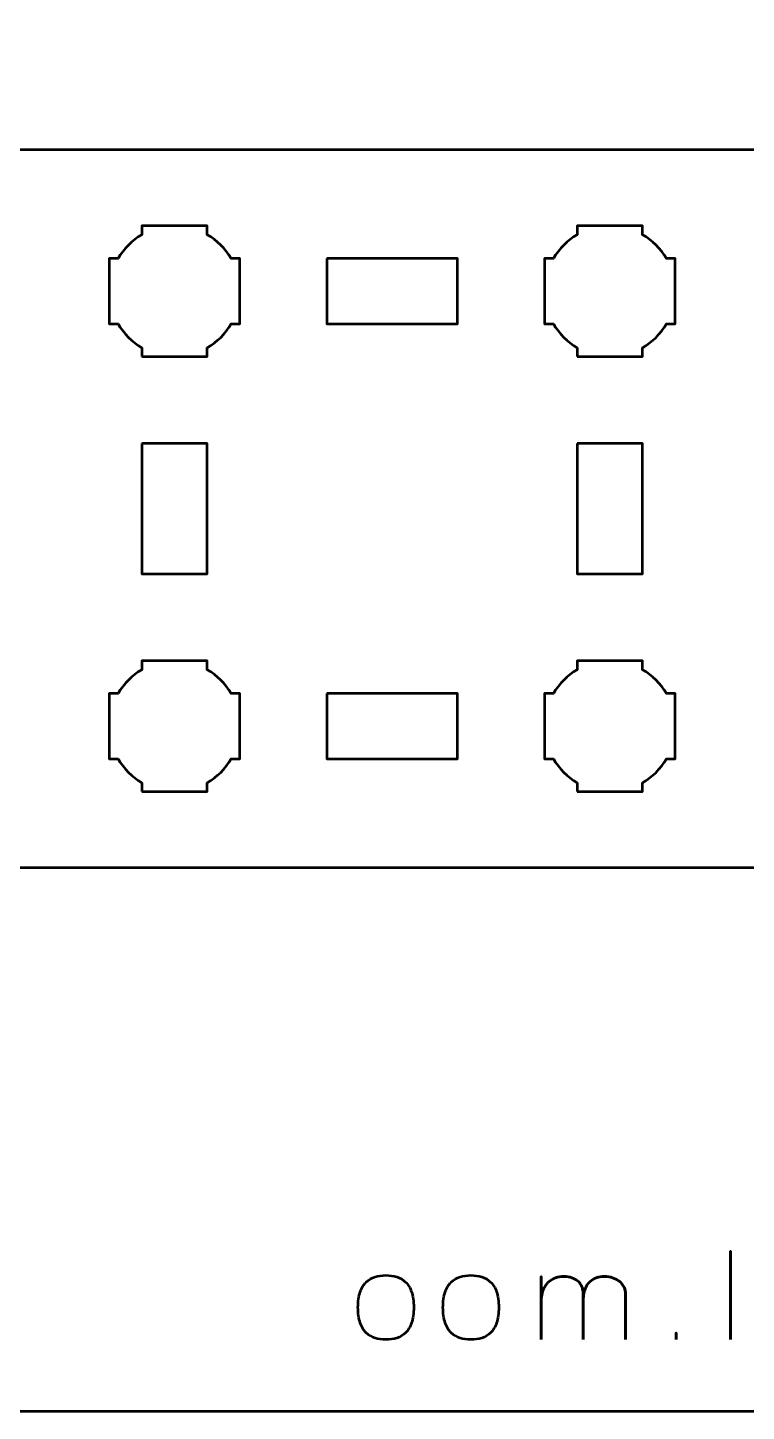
# Model space of a CAD drawing. Header units: centimetres. Extents: x -21 to 0, y -29.7 to 0.
# Drawn here: x -7.87 to -4.57, y -29.7 to -23.34 of the extents above; entities that cross this region are included whole.
import ezdxf

# ---------------------------------------------------------------- set-up
doc = ezdxf.new("R2010")
doc.units = ezdxf.units.CM
doc.header["$MEASUREMENT"] = 0
doc.layers.add('Layer 1', color=7, linetype='Continuous')

msp = doc.modelspace()

# ---------------------------------------------------------------- linework, layer by layer
at = {"layer": 'Layer 1', "color": 22, "lineweight": 53}
msp.add_open_spline([(-21.00003, -29.19995), (-21.00003, -29.19995), (-21.00003, -0.49992), (-21.00003, -0.49992), (-21.00003, -0.49992), (-21.00003, -0.22295), (-20.77694, 0.00004), (-20.49994, 0.00004), (-20.49994, 0.00004), (-20.49994, 0.00004), (-0.50008, 0.00004), (-0.50008, 0.00004), (-0.50008, 0.00004), (-0.22294, 0.00004), (0.00002, -0.22295), (0.00002, -0.49992), (0.00002, -0.49992), (0.00002, -0.49992), (0.00002, -29.19995), (0.00002, -29.19995), (0.00002, -29.19995), (0.00002, -29.47695), (-0.22294, -29.70004), (-0.50008, -29.70004), (-0.50008, -29.70004), (-0.50008, -29.70004), (-20.49994, -29.70004), (-20.49994, -29.70004), (-20.49994, -29.70004), (-20.77694, -29.70004), (-21.00003, -29.47695), (-21.00003, -29.19995)], degree=3, knots=[0, 0, 0, 0, 0.125, 0.125, 0.125, 0.125, 0.25, 0.25, 0.25, 0.25, 0.375, 0.375, 0.375, 0.375, 0.5, 0.5, 0.5, 0.5, 0.625, 0.625, 0.625, 0.625, 0.75, 0.75, 0.75, 0.75, 0.875, 0.875, 0.875, 0.875, 1, 1, 1, 1], dxfattribs=at)
at = {"layer": 'Layer 1', "color": 114, "lineweight": 53}
msp.add_open_spline([(-15.34991, -23.89995), (-15.34991, -23.89995), (-1.05007, -23.89995), (-1.05007, -23.89995), (-1.05007, -23.89995), (-0.77294, -23.89995), (-0.54998, -24.12305), (-0.54998, -24.40005), (-0.54998, -24.40005), (-0.54998, -24.40005), (-0.54998, -26.69997), (-0.54998, -26.69997), (-0.54998, -26.69997), (-0.54998, -26.97698), (-0.77294, -27.19993), (-1.05007, -27.19993), (-1.05007, -27.19993), (-1.05007, -27.19993), (-15.34991, -27.19993), (-15.34991, -27.19993), (-15.34991, -27.19993), (-15.62691, -27.19993), (-15.85001, -26.97698), (-15.85001, -26.69997), (-15.85001, -26.69997), (-15.85001, -26.69997), (-15.85001, -24.40005), (-15.85001, -24.40005), (-15.85001, -24.40005), (-15.85001, -24.12305), (-15.62691, -23.89995), (-15.34991, -23.89995)], degree=3, knots=[0, 0, 0, 0, 0.125, 0.125, 0.125, 0.125, 0.25, 0.25, 0.25, 0.25, 0.375, 0.375, 0.375, 0.375, 0.5, 0.5, 0.5, 0.5, 0.625, 0.625, 0.625, 0.625, 0.75, 0.75, 0.75, 0.75, 0.875, 0.875, 0.875, 0.875, 1, 1, 1, 1], dxfattribs=at)
at = {"layer": 'Layer 1', "lineweight": 53}
for points, knots in [([(-7.35003, -24.84998), (-7.35003, -24.84998), (-7.35003, -24.80987), (-7.35003, -24.80987), (-7.35003, -24.80987), (-7.39551, -24.78355), (-7.43354, -24.74553), (-7.45985, -24.70005), (-7.45985, -24.70005), (-7.45985, -24.70005), (-7.49996, -24.70005), (-7.49996, -24.70005), (-7.49996, -24.70005), (-7.49996, -24.70005), (-7.49996, -24.54998), (-7.49996, -24.54998), (-7.49996, -24.54998), (-7.49996, -24.54998), (-7.49996, -24.40005), (-7.49996, -24.40005), (-7.49996, -24.40005), (-7.49996, -24.40005), (-7.45985, -24.40005), (-7.45985, -24.40005), (-7.45985, -24.40005), (-7.43354, -24.35444), (-7.39551, -24.31651), (-7.35003, -24.29019), (-7.35003, -24.29019), (-7.35003, -24.29019), (-7.35003, -24.24998), (-7.35003, -24.24998), (-7.35003, -24.24998), (-7.35003, -24.24998), (-7.19996, -24.24998), (-7.19996, -24.24998), (-7.19996, -24.24998), (-7.19996, -24.24998), (-7.05003, -24.24998), (-7.05003, -24.24998), (-7.05003, -24.24998), (-7.05003, -24.24998), (-7.05003, -24.29019), (-7.05003, -24.29019), (-7.05003, -24.29019), (-7.00442, -24.31651), (-6.96653, -24.35444), (-6.94021, -24.40005), (-6.94021, -24.40005), (-6.94021, -24.40005), (-6.89996, -24.40005), (-6.89996, -24.40005), (-6.89996, -24.40005), (-6.89996, -24.40005), (-6.89996, -24.54998), (-6.89996, -24.54998), (-6.89996, -24.54998), (-6.89996, -24.54998), (-6.89996, -24.70005), (-6.89996, -24.70005), (-6.89996, -24.70005), (-6.89996, -24.70005), (-6.94021, -24.70005), (-6.94021, -24.70005), (-6.94021, -24.70005), (-6.96653, -24.74553), (-7.00442, -24.78355), (-7.05003, -24.80987), (-7.05003, -24.80987), (-7.05003, -24.80987), (-7.05003, -24.84998), (-7.05003, -24.84998), (-7.05003, -24.84998), (-7.05003, -24.84998), (-7.19996, -24.84998), (-7.19996, -24.84998), (-7.19996, -24.84998), (-7.19996, -24.84998), (-7.35003, -24.84998), (-7.35003, -24.84998)], [0, 0, 0, 0, 0.05, 0.05, 0.05, 0.05, 0.1, 0.1, 0.1, 0.1, 0.15, 0.15, 0.15, 0.15, 0.2, 0.2, 0.2, 0.2, 0.25, 0.25, 0.25, 0.25, 0.3, 0.3, 0.3, 0.3, 0.35, 0.35, 0.35, 0.35, 0.4, 0.4, 0.4, 0.4, 0.45, 0.45, 0.45, 0.45, 0.5, 0.5, 0.5, 0.5, 0.55, 0.55, 0.55, 0.55, 0.6, 0.6, 0.6, 0.6, 0.65, 0.65, 0.65, 0.65, 0.7, 0.7, 0.7, 0.7, 0.75, 0.75, 0.75, 0.75, 0.8, 0.8, 0.8, 0.8, 0.85, 0.85, 0.85, 0.85, 0.9, 0.9, 0.9, 0.9, 0.95, 0.95, 0.95, 0.95, 1, 1, 1, 1]), ([(-5.35007, -24.84998), (-5.35007, -24.84998), (-5.35007, -24.80987), (-5.35007, -24.80987), (-5.35007, -24.80987), (-5.39554, -24.78355), (-5.43346, -24.74553), (-5.45992, -24.70005), (-5.45992, -24.70005), (-5.45992, -24.70005), (-5.5, -24.70005), (-5.5, -24.70005), (-5.5, -24.70005), (-5.5, -24.70005), (-5.5, -24.54998), (-5.5, -24.54998), (-5.5, -24.54998), (-5.5, -24.54998), (-5.5, -24.40005), (-5.5, -24.40005), (-5.5, -24.40005), (-5.5, -24.40005), (-5.45992, -24.40005), (-5.45992, -24.40005), (-5.45992, -24.40005), (-5.43346, -24.35444), (-5.39554, -24.31651), (-5.35007, -24.29019), (-5.35007, -24.29019), (-5.35007, -24.29019), (-5.35007, -24.24998), (-5.35007, -24.24998), (-5.35007, -24.24998), (-5.35007, -24.24998), (-5.19999, -24.24998), (-5.19999, -24.24998), (-5.19999, -24.24998), (-5.19999, -24.24998), (-5.05006, -24.24998), (-5.05006, -24.24998), (-5.05006, -24.24998), (-5.05006, -24.24998), (-5.05006, -24.29019), (-5.05006, -24.29019), (-5.05006, -24.29019), (-5.00449, -24.31651), (-4.96656, -24.35444), (-4.9401, -24.40005), (-4.9401, -24.40005), (-4.9401, -24.40005), (-4.90003, -24.40005), (-4.90003, -24.40005), (-4.90003, -24.40005), (-4.90003, -24.40005), (-4.90003, -24.54998), (-4.90003, -24.54998), (-4.90003, -24.54998), (-4.90003, -24.54998), (-4.90003, -24.70005), (-4.90003, -24.70005), (-4.90003, -24.70005), (-4.90003, -24.70005), (-4.9401, -24.70005), (-4.9401, -24.70005), (-4.9401, -24.70005), (-4.96656, -24.74553), (-5.00449, -24.78355), (-5.05006, -24.80987), (-5.05006, -24.80987), (-5.05006, -24.80987), (-5.05006, -24.84998), (-5.05006, -24.84998), (-5.05006, -24.84998), (-5.05006, -24.84998), (-5.19999, -24.84998), (-5.19999, -24.84998), (-5.19999, -24.84998), (-5.19999, -24.84998), (-5.35007, -24.84998), (-5.35007, -24.84998)], [0, 0, 0, 0, 0.05, 0.05, 0.05, 0.05, 0.1, 0.1, 0.1, 0.1, 0.15, 0.15, 0.15, 0.15, 0.2, 0.2, 0.2, 0.2, 0.25, 0.25, 0.25, 0.25, 0.3, 0.3, 0.3, 0.3, 0.35, 0.35, 0.35, 0.35, 0.4, 0.4, 0.4, 0.4, 0.45, 0.45, 0.45, 0.45, 0.5, 0.5, 0.5, 0.5, 0.55, 0.55, 0.55, 0.55, 0.6, 0.6, 0.6, 0.6, 0.65, 0.65, 0.65, 0.65, 0.7, 0.7, 0.7, 0.7, 0.75, 0.75, 0.75, 0.75, 0.8, 0.8, 0.8, 0.8, 0.85, 0.85, 0.85, 0.85, 0.9, 0.9, 0.9, 0.9, 0.95, 0.95, 0.95, 0.95, 1, 1, 1, 1]), ([(-6.50005, -24.40005), (-6.50005, -24.40005), (-5.90005, -24.40005), (-5.90005, -24.40005), (-5.90005, -24.40005), (-5.90005, -24.40005), (-5.90005, -24.70005), (-5.90005, -24.70005), (-5.90005, -24.70005), (-5.90005, -24.70005), (-6.50005, -24.70005), (-6.50005, -24.70005), (-6.50005, -24.70005), (-6.50005, -24.70005), (-6.50005, -24.40005), (-6.50005, -24.40005)], [0, 0, 0, 0, 0.25, 0.25, 0.25, 0.25, 0.5, 0.5, 0.5, 0.5, 0.75, 0.75, 0.75, 0.75, 1, 1, 1, 1]), ([(-7.35003, -25.25), (-7.35003, -25.25), (-7.05003, -25.25), (-7.05003, -25.25), (-7.05003, -25.25), (-7.05003, -25.25), (-7.05003, -25.84999), (-7.05003, -25.84999), (-7.05003, -25.84999), (-7.05003, -25.84999), (-7.35003, -25.84999), (-7.35003, -25.84999), (-7.35003, -25.84999), (-7.35003, -25.84999), (-7.35003, -25.25), (-7.35003, -25.25)], [0, 0, 0, 0, 0.25, 0.25, 0.25, 0.25, 0.5, 0.5, 0.5, 0.5, 0.75, 0.75, 0.75, 0.75, 1, 1, 1, 1]), ([(-5.34993, -25.25), (-5.34993, -25.25), (-5.04992, -25.25), (-5.04992, -25.25), (-5.04992, -25.25), (-5.04992, -25.25), (-5.04992, -25.84999), (-5.04992, -25.84999), (-5.04992, -25.84999), (-5.04992, -25.84999), (-5.34993, -25.84999), (-5.34993, -25.84999), (-5.34993, -25.84999), (-5.34993, -25.84999), (-5.34993, -25.25), (-5.34993, -25.25)], [0, 0, 0, 0, 0.25, 0.25, 0.25, 0.25, 0.5, 0.5, 0.5, 0.5, 0.75, 0.75, 0.75, 0.75, 1, 1, 1, 1]), ([(-7.35003, -26.85005), (-7.35003, -26.85005), (-7.35003, -26.80979), (-7.35003, -26.80979), (-7.35003, -26.80979), (-7.39551, -26.78348), (-7.43354, -26.74545), (-7.45985, -26.69997), (-7.45985, -26.69997), (-7.45985, -26.69997), (-7.49996, -26.69997), (-7.49996, -26.69997), (-7.49996, -26.69997), (-7.49996, -26.69997), (-7.49996, -26.55004), (-7.49996, -26.55004), (-7.49996, -26.55004), (-7.49996, -26.55004), (-7.49996, -26.39997), (-7.49996, -26.39997), (-7.49996, -26.39997), (-7.49996, -26.39997), (-7.45985, -26.39997), (-7.45985, -26.39997), (-7.45985, -26.39997), (-7.43354, -26.3545), (-7.39551, -26.31647), (-7.35003, -26.29015), (-7.35003, -26.29015), (-7.35003, -26.29015), (-7.35003, -26.25004), (-7.35003, -26.25004), (-7.35003, -26.25004), (-7.35003, -26.25004), (-7.19996, -26.25004), (-7.19996, -26.25004), (-7.19996, -26.25004), (-7.19996, -26.25004), (-7.05003, -26.25004), (-7.05003, -26.25004), (-7.05003, -26.25004), (-7.05003, -26.25004), (-7.05003, -26.29015), (-7.05003, -26.29015), (-7.05003, -26.29015), (-7.00442, -26.31647), (-6.96653, -26.3545), (-6.94021, -26.39997), (-6.94021, -26.39997), (-6.94021, -26.39997), (-6.89996, -26.39997), (-6.89996, -26.39997), (-6.89996, -26.39997), (-6.89996, -26.39997), (-6.89996, -26.55004), (-6.89996, -26.55004), (-6.89996, -26.55004), (-6.89996, -26.55004), (-6.89996, -26.69997), (-6.89996, -26.69997), (-6.89996, -26.69997), (-6.89996, -26.69997), (-6.94021, -26.69997), (-6.94021, -26.69997), (-6.94021, -26.69997), (-6.96653, -26.74545), (-7.00442, -26.78348), (-7.05003, -26.80979), (-7.05003, -26.80979), (-7.05003, -26.80979), (-7.05003, -26.85005), (-7.05003, -26.85005), (-7.05003, -26.85005), (-7.05003, -26.85005), (-7.19996, -26.85005), (-7.19996, -26.85005), (-7.19996, -26.85005), (-7.19996, -26.85005), (-7.35003, -26.85005), (-7.35003, -26.85005)], [0, 0, 0, 0, 0.05, 0.05, 0.05, 0.05, 0.1, 0.1, 0.1, 0.1, 0.15, 0.15, 0.15, 0.15, 0.2, 0.2, 0.2, 0.2, 0.25, 0.25, 0.25, 0.25, 0.3, 0.3, 0.3, 0.3, 0.35, 0.35, 0.35, 0.35, 0.4, 0.4, 0.4, 0.4, 0.45, 0.45, 0.45, 0.45, 0.5, 0.5, 0.5, 0.5, 0.55, 0.55, 0.55, 0.55, 0.6, 0.6, 0.6, 0.6, 0.65, 0.65, 0.65, 0.65, 0.7, 0.7, 0.7, 0.7, 0.75, 0.75, 0.75, 0.75, 0.8, 0.8, 0.8, 0.8, 0.85, 0.85, 0.85, 0.85, 0.9, 0.9, 0.9, 0.9, 0.95, 0.95, 0.95, 0.95, 1, 1, 1, 1]), ([(-5.35007, -26.85005), (-5.35007, -26.85005), (-5.35007, -26.80979), (-5.35007, -26.80979), (-5.35007, -26.80979), (-5.39554, -26.78348), (-5.43346, -26.74545), (-5.45992, -26.69997), (-5.45992, -26.69997), (-5.45992, -26.69997), (-5.5, -26.69997), (-5.5, -26.69997), (-5.5, -26.69997), (-5.5, -26.69997), (-5.5, -26.55004), (-5.5, -26.55004), (-5.5, -26.55004), (-5.5, -26.55004), (-5.5, -26.39997), (-5.5, -26.39997), (-5.5, -26.39997), (-5.5, -26.39997), (-5.45992, -26.39997), (-5.45992, -26.39997), (-5.45992, -26.39997), (-5.43346, -26.3545), (-5.39554, -26.31647), (-5.35007, -26.29015), (-5.35007, -26.29015), (-5.35007, -26.29015), (-5.35007, -26.25004), (-5.35007, -26.25004), (-5.35007, -26.25004), (-5.35007, -26.25004), (-5.19999, -26.25004), (-5.19999, -26.25004), (-5.19999, -26.25004), (-5.19999, -26.25004), (-5.05006, -26.25004), (-5.05006, -26.25004), (-5.05006, -26.25004), (-5.05006, -26.25004), (-5.05006, -26.29015), (-5.05006, -26.29015), (-5.05006, -26.29015), (-5.00449, -26.31647), (-4.96656, -26.3545), (-4.9401, -26.39997), (-4.9401, -26.39997), (-4.9401, -26.39997), (-4.90003, -26.39997), (-4.90003, -26.39997), (-4.90003, -26.39997), (-4.90003, -26.39997), (-4.90003, -26.55004), (-4.90003, -26.55004), (-4.90003, -26.55004), (-4.90003, -26.55004), (-4.90003, -26.69997), (-4.90003, -26.69997), (-4.90003, -26.69997), (-4.90003, -26.69997), (-4.9401, -26.69997), (-4.9401, -26.69997), (-4.9401, -26.69997), (-4.96656, -26.74545), (-5.00449, -26.78348), (-5.05006, -26.80979), (-5.05006, -26.80979), (-5.05006, -26.80979), (-5.05006, -26.85005), (-5.05006, -26.85005), (-5.05006, -26.85005), (-5.05006, -26.85005), (-5.19999, -26.85005), (-5.19999, -26.85005), (-5.19999, -26.85005), (-5.19999, -26.85005), (-5.35007, -26.85005), (-5.35007, -26.85005)], [0, 0, 0, 0, 0.05, 0.05, 0.05, 0.05, 0.1, 0.1, 0.1, 0.1, 0.15, 0.15, 0.15, 0.15, 0.2, 0.2, 0.2, 0.2, 0.25, 0.25, 0.25, 0.25, 0.3, 0.3, 0.3, 0.3, 0.35, 0.35, 0.35, 0.35, 0.4, 0.4, 0.4, 0.4, 0.45, 0.45, 0.45, 0.45, 0.5, 0.5, 0.5, 0.5, 0.55, 0.55, 0.55, 0.55, 0.6, 0.6, 0.6, 0.6, 0.65, 0.65, 0.65, 0.65, 0.7, 0.7, 0.7, 0.7, 0.75, 0.75, 0.75, 0.75, 0.8, 0.8, 0.8, 0.8, 0.85, 0.85, 0.85, 0.85, 0.9, 0.9, 0.9, 0.9, 0.95, 0.95, 0.95, 0.95, 1, 1, 1, 1]), ([(-6.50005, -26.39997), (-6.50005, -26.39997), (-5.90005, -26.39997), (-5.90005, -26.39997), (-5.90005, -26.39997), (-5.90005, -26.39997), (-5.90005, -26.69997), (-5.90005, -26.69997), (-5.90005, -26.69997), (-5.90005, -26.69997), (-6.50005, -26.69997), (-6.50005, -26.69997), (-6.50005, -26.69997), (-6.50005, -26.69997), (-6.50005, -26.39997), (-6.50005, -26.39997)], [0, 0, 0, 0, 0.25, 0.25, 0.25, 0.25, 0.5, 0.5, 0.5, 0.5, 0.75, 0.75, 0.75, 0.75, 1, 1, 1, 1])]:
    msp.add_open_spline(points, degree=3, knots=knots, dxfattribs=at)
at = {"layer": 'Layer 1', "color": 30, "lineweight": 53}
for points, knots in [([(-4.64664, -29.36992), (-4.64664, -29.36992), (-4.64664, -28.96296), (-4.64664, -28.96296), (-4.64664, -28.96296), (-4.64664, -28.96296), (-4.64664, -29.36992), (-4.64664, -29.36992)], [0, 0, 0, 0, 0.5, 0.5, 0.5, 0.5, 1, 1, 1, 1]), ([(-6.22933, -29.36992), (-6.21155, -29.37001), (-6.195, -29.36776), (-6.17957, -29.36296), (-6.17957, -29.36296), (-6.16414, -29.35816), (-6.1505, -29.35016), (-6.13883, -29.33897), (-6.13883, -29.33897), (-6.12707, -29.32778), (-6.11795, -29.31263), (-6.11127, -29.29344), (-6.11127, -29.29344), (-6.10469, -29.27434), (-6.1013, -29.25054), (-6.1012, -29.22204), (-6.1012, -29.22204), (-6.1013, -29.19363), (-6.10469, -29.16992), (-6.11127, -29.15092), (-6.11127, -29.15092), (-6.11795, -29.13191), (-6.12707, -29.11677), (-6.13883, -29.10557), (-6.13883, -29.10557), (-6.1505, -29.09447), (-6.16414, -29.08648), (-6.17957, -29.08168), (-6.17957, -29.08168), (-6.195, -29.07688), (-6.21155, -29.07462), (-6.22933, -29.07472), (-6.22933, -29.07472), (-6.24692, -29.07462), (-6.26348, -29.07688), (-6.27891, -29.08168), (-6.27891, -29.08168), (-6.29434, -29.08648), (-6.30788, -29.09447), (-6.31964, -29.10557), (-6.31964, -29.10557), (-6.3314, -29.11677), (-6.34062, -29.13191), (-6.3473, -29.15092), (-6.3473, -29.15092), (-6.35398, -29.16992), (-6.35737, -29.19363), (-6.35746, -29.22204), (-6.35746, -29.22204), (-6.35737, -29.25054), (-6.35398, -29.27434), (-6.3473, -29.29344), (-6.3473, -29.29344), (-6.34062, -29.31263), (-6.3314, -29.32778), (-6.31964, -29.33897), (-6.31964, -29.33897), (-6.30788, -29.35016), (-6.29434, -29.35816), (-6.27891, -29.36296), (-6.27891, -29.36296), (-6.26348, -29.36776), (-6.24692, -29.37001), (-6.22933, -29.36992)], [0, 0, 0, 0, 0.0625, 0.0625, 0.0625, 0.0625, 0.125, 0.125, 0.125, 0.125, 0.1875, 0.1875, 0.1875, 0.1875, 0.25, 0.25, 0.25, 0.25, 0.3125, 0.3125, 0.3125, 0.3125, 0.375, 0.375, 0.375, 0.375, 0.4375, 0.4375, 0.4375, 0.4375, 0.5, 0.5, 0.5, 0.5, 0.5625, 0.5625, 0.5625, 0.5625, 0.625, 0.625, 0.625, 0.625, 0.6875, 0.6875, 0.6875, 0.6875, 0.75, 0.75, 0.75, 0.75, 0.8125, 0.8125, 0.8125, 0.8125, 0.875, 0.875, 0.875, 0.875, 0.9375, 0.9375, 0.9375, 0.9375, 1, 1, 1, 1]), ([(-6.22933, -29.36992), (-6.21155, -29.37001), (-6.195, -29.36776), (-6.17957, -29.36296), (-6.17957, -29.36296), (-6.16414, -29.35816), (-6.1505, -29.35016), (-6.13883, -29.33897), (-6.13883, -29.33897), (-6.12707, -29.32778), (-6.11795, -29.31263), (-6.11127, -29.29344), (-6.11127, -29.29344), (-6.10469, -29.27434), (-6.1013, -29.25054), (-6.1012, -29.22204), (-6.1012, -29.22204), (-6.1013, -29.19363), (-6.10469, -29.16992), (-6.11127, -29.15092), (-6.11127, -29.15092), (-6.11795, -29.13191), (-6.12707, -29.11677), (-6.13883, -29.10557), (-6.13883, -29.10557), (-6.1505, -29.09447), (-6.16414, -29.08648), (-6.17957, -29.08168), (-6.17957, -29.08168), (-6.195, -29.07688), (-6.21155, -29.07462), (-6.22933, -29.07472), (-6.22933, -29.07472), (-6.24692, -29.07462), (-6.26348, -29.07688), (-6.27891, -29.08168), (-6.27891, -29.08168), (-6.29434, -29.08648), (-6.30788, -29.09447), (-6.31964, -29.10557), (-6.31964, -29.10557), (-6.3314, -29.11677), (-6.34062, -29.13191), (-6.3473, -29.15092), (-6.3473, -29.15092), (-6.35398, -29.16992), (-6.35737, -29.19363), (-6.35746, -29.22204), (-6.35746, -29.22204), (-6.35737, -29.25054), (-6.35398, -29.27434), (-6.3473, -29.29344), (-6.3473, -29.29344), (-6.34062, -29.31263), (-6.3314, -29.32778), (-6.31964, -29.33897), (-6.31964, -29.33897), (-6.30788, -29.35016), (-6.29434, -29.35816), (-6.27891, -29.36296), (-6.27891, -29.36296), (-6.26348, -29.36776), (-6.24692, -29.37001), (-6.22933, -29.36992)], [0, 0, 0, 0, 0.0625, 0.0625, 0.0625, 0.0625, 0.125, 0.125, 0.125, 0.125, 0.1875, 0.1875, 0.1875, 0.1875, 0.25, 0.25, 0.25, 0.25, 0.3125, 0.3125, 0.3125, 0.3125, 0.375, 0.375, 0.375, 0.375, 0.4375, 0.4375, 0.4375, 0.4375, 0.5, 0.5, 0.5, 0.5, 0.5625, 0.5625, 0.5625, 0.5625, 0.625, 0.625, 0.625, 0.625, 0.6875, 0.6875, 0.6875, 0.6875, 0.75, 0.75, 0.75, 0.75, 0.8125, 0.8125, 0.8125, 0.8125, 0.875, 0.875, 0.875, 0.875, 0.9375, 0.9375, 0.9375, 0.9375, 1, 1, 1, 1]), ([(-5.83874, -29.36992), (-5.82096, -29.37001), (-5.80441, -29.36776), (-5.78898, -29.36296), (-5.78898, -29.36296), (-5.77355, -29.35816), (-5.75991, -29.35016), (-5.74824, -29.33897), (-5.74824, -29.33897), (-5.73648, -29.32778), (-5.72736, -29.31263), (-5.72068, -29.29344), (-5.72068, -29.29344), (-5.7141, -29.27434), (-5.71071, -29.25054), (-5.71061, -29.22204), (-5.71061, -29.22204), (-5.71071, -29.19363), (-5.7141, -29.16992), (-5.72068, -29.15092), (-5.72068, -29.15092), (-5.72736, -29.13191), (-5.73648, -29.11677), (-5.74824, -29.10557), (-5.74824, -29.10557), (-5.75991, -29.09447), (-5.77355, -29.08648), (-5.78898, -29.08168), (-5.78898, -29.08168), (-5.80441, -29.07688), (-5.82096, -29.07462), (-5.83874, -29.07472), (-5.83874, -29.07472), (-5.85633, -29.07462), (-5.87289, -29.07688), (-5.88832, -29.08168), (-5.88832, -29.08168), (-5.90375, -29.08648), (-5.91729, -29.09447), (-5.92905, -29.10557), (-5.92905, -29.10557), (-5.94081, -29.11677), (-5.95003, -29.13191), (-5.95671, -29.15092), (-5.95671, -29.15092), (-5.96339, -29.16992), (-5.96678, -29.19363), (-5.96687, -29.22204), (-5.96687, -29.22204), (-5.96678, -29.25054), (-5.96339, -29.27434), (-5.95671, -29.29344), (-5.95671, -29.29344), (-5.95003, -29.31263), (-5.94081, -29.32778), (-5.92905, -29.33897), (-5.92905, -29.33897), (-5.91729, -29.35016), (-5.90375, -29.35816), (-5.88832, -29.36296), (-5.88832, -29.36296), (-5.87289, -29.36776), (-5.85633, -29.37001), (-5.83874, -29.36992)], [0, 0, 0, 0, 0.0625, 0.0625, 0.0625, 0.0625, 0.125, 0.125, 0.125, 0.125, 0.1875, 0.1875, 0.1875, 0.1875, 0.25, 0.25, 0.25, 0.25, 0.3125, 0.3125, 0.3125, 0.3125, 0.375, 0.375, 0.375, 0.375, 0.4375, 0.4375, 0.4375, 0.4375, 0.5, 0.5, 0.5, 0.5, 0.5625, 0.5625, 0.5625, 0.5625, 0.625, 0.625, 0.625, 0.625, 0.6875, 0.6875, 0.6875, 0.6875, 0.75, 0.75, 0.75, 0.75, 0.8125, 0.8125, 0.8125, 0.8125, 0.875, 0.875, 0.875, 0.875, 0.9375, 0.9375, 0.9375, 0.9375, 1, 1, 1, 1]), ([(-5.83874, -29.36992), (-5.82096, -29.37001), (-5.80441, -29.36776), (-5.78898, -29.36296), (-5.78898, -29.36296), (-5.77355, -29.35816), (-5.75991, -29.35016), (-5.74824, -29.33897), (-5.74824, -29.33897), (-5.73648, -29.32778), (-5.72736, -29.31263), (-5.72068, -29.29344), (-5.72068, -29.29344), (-5.7141, -29.27434), (-5.71071, -29.25054), (-5.71061, -29.22204), (-5.71061, -29.22204), (-5.71071, -29.19363), (-5.7141, -29.16992), (-5.72068, -29.15092), (-5.72068, -29.15092), (-5.72736, -29.13191), (-5.73648, -29.11677), (-5.74824, -29.10557), (-5.74824, -29.10557), (-5.75991, -29.09447), (-5.77355, -29.08648), (-5.78898, -29.08168), (-5.78898, -29.08168), (-5.80441, -29.07688), (-5.82096, -29.07462), (-5.83874, -29.07472), (-5.83874, -29.07472), (-5.85633, -29.07462), (-5.87289, -29.07688), (-5.88832, -29.08168), (-5.88832, -29.08168), (-5.90375, -29.08648), (-5.91729, -29.09447), (-5.92905, -29.10557), (-5.92905, -29.10557), (-5.94081, -29.11677), (-5.95003, -29.13191), (-5.95671, -29.15092), (-5.95671, -29.15092), (-5.96339, -29.16992), (-5.96678, -29.19363), (-5.96687, -29.22204), (-5.96687, -29.22204), (-5.96678, -29.25054), (-5.96339, -29.27434), (-5.95671, -29.29344), (-5.95671, -29.29344), (-5.95003, -29.31263), (-5.94081, -29.32778), (-5.92905, -29.33897), (-5.92905, -29.33897), (-5.91729, -29.35016), (-5.90375, -29.35816), (-5.88832, -29.36296), (-5.88832, -29.36296), (-5.87289, -29.36776), (-5.85633, -29.37001), (-5.83874, -29.36992)], [0, 0, 0, 0, 0.0625, 0.0625, 0.0625, 0.0625, 0.125, 0.125, 0.125, 0.125, 0.1875, 0.1875, 0.1875, 0.1875, 0.25, 0.25, 0.25, 0.25, 0.3125, 0.3125, 0.3125, 0.3125, 0.375, 0.375, 0.375, 0.375, 0.4375, 0.4375, 0.4375, 0.4375, 0.5, 0.5, 0.5, 0.5, 0.5625, 0.5625, 0.5625, 0.5625, 0.625, 0.625, 0.625, 0.625, 0.6875, 0.6875, 0.6875, 0.6875, 0.75, 0.75, 0.75, 0.75, 0.8125, 0.8125, 0.8125, 0.8125, 0.875, 0.875, 0.875, 0.875, 0.9375, 0.9375, 0.9375, 0.9375, 1, 1, 1, 1]), ([(-5.32285, -29.36992), (-5.32285, -29.36983), (-5.32285, -29.3671), (-5.32285, -29.36174), (-5.32285, -29.36174), (-5.32285, -29.35647), (-5.32285, -29.34922), (-5.32285, -29.3401), (-5.32285, -29.3401), (-5.32285, -29.33088), (-5.32285, -29.32053), (-5.32285, -29.30887), (-5.32285, -29.30887), (-5.32285, -29.2973), (-5.32285, -29.28516), (-5.32285, -29.27237), (-5.32285, -29.27237), (-5.32285, -29.25967), (-5.32285, -29.24715), (-5.32285, -29.23474), (-5.32285, -29.23474), (-5.32285, -29.22232), (-5.32285, -29.21065), (-5.32285, -29.19993), (-5.32285, -29.19993), (-5.32285, -29.18911), (-5.32285, -29.17989), (-5.32285, -29.17208), (-5.32285, -29.17208), (-5.32285, -29.16437), (-5.32285, -29.15882), (-5.32285, -29.15543), (-5.32285, -29.15543), (-5.32275, -29.15016), (-5.3236, -29.14424), (-5.3252, -29.13775), (-5.3252, -29.13775), (-5.3268, -29.13116), (-5.32953, -29.12458), (-5.33338, -29.11799), (-5.33338, -29.11799), (-5.33724, -29.11131), (-5.3426, -29.1052), (-5.34928, -29.09955), (-5.34928, -29.09955), (-5.35605, -29.09391), (-5.36452, -29.08939), (-5.37468, -29.08591), (-5.37468, -29.08591), (-5.38494, -29.08243), (-5.39716, -29.08055), (-5.41146, -29.08036), (-5.41146, -29.08036), (-5.42576, -29.08036), (-5.43856, -29.08234), (-5.44975, -29.08629), (-5.44975, -29.08629), (-5.46104, -29.09033), (-5.47073, -29.09588), (-5.47901, -29.10294), (-5.47901, -29.10294), (-5.48719, -29.11), (-5.49406, -29.11809), (-5.49942, -29.1273), (-5.49942, -29.1273), (-5.50478, -29.13643), (-5.50874, -29.14612), (-5.51137, -29.15647), (-5.51137, -29.15647), (-5.514, -29.16672), (-5.51532, -29.17716), (-5.51532, -29.18761), (-5.51532, -29.18761), (-5.51532, -29.17716), (-5.514, -29.16672), (-5.51137, -29.15647), (-5.51137, -29.15647), (-5.50874, -29.14612), (-5.50478, -29.13643), (-5.49942, -29.1273), (-5.49942, -29.1273), (-5.49406, -29.11809), (-5.48719, -29.11), (-5.47901, -29.10294), (-5.47901, -29.10294), (-5.47073, -29.09588), (-5.46104, -29.09033), (-5.44975, -29.08629), (-5.44975, -29.08629), (-5.43856, -29.08234), (-5.42576, -29.08036), (-5.41146, -29.08036), (-5.41146, -29.08036), (-5.39716, -29.08055), (-5.38494, -29.08243), (-5.37468, -29.08591), (-5.37468, -29.08591), (-5.36452, -29.08939), (-5.35605, -29.09391), (-5.34928, -29.09955), (-5.34928, -29.09955), (-5.3426, -29.1052), (-5.33724, -29.11131), (-5.33338, -29.11799), (-5.33338, -29.11799), (-5.32953, -29.12458), (-5.3268, -29.13116), (-5.3252, -29.13775), (-5.3252, -29.13775), (-5.3236, -29.14424), (-5.32275, -29.15016), (-5.32285, -29.15543), (-5.32285, -29.15543), (-5.32285, -29.15882), (-5.32285, -29.16437), (-5.32285, -29.17208), (-5.32285, -29.17208), (-5.32285, -29.17989), (-5.32285, -29.18911), (-5.32285, -29.19993), (-5.32285, -29.19993), (-5.32285, -29.21065), (-5.32285, -29.22232), (-5.32285, -29.23474), (-5.32285, -29.23474), (-5.32285, -29.24715), (-5.32285, -29.25967), (-5.32285, -29.27237), (-5.32285, -29.27237), (-5.32285, -29.28516), (-5.32285, -29.2973), (-5.32285, -29.30887), (-5.32285, -29.30887), (-5.32285, -29.32053), (-5.32285, -29.33088), (-5.32285, -29.3401), (-5.32285, -29.3401), (-5.32285, -29.34922), (-5.32285, -29.35647), (-5.32285, -29.36174), (-5.32285, -29.36174), (-5.32285, -29.3671), (-5.32285, -29.36983), (-5.32285, -29.36992)], [0, 0, 0, 0, 0.0277778, 0.0277778, 0.0277778, 0.0277778, 0.0555556, 0.0555556, 0.0555556, 0.0555556, 0.0833333, 0.0833333, 0.0833333, 0.0833333, 0.1111111, 0.1111111, 0.1111111, 0.1111111, 0.1388889, 0.1388889, 0.1388889, 0.1388889, 0.1666667, 0.1666667, 0.1666667, 0.1666667, 0.1944444, 0.1944444, 0.1944444, 0.1944444, 0.2222222, 0.2222222, 0.2222222, 0.2222222, 0.25, 0.25, 0.25, 0.25, 0.2777778, 0.2777778, 0.2777778, 0.2777778, 0.3055556, 0.3055556, 0.3055556, 0.3055556, 0.3333333, 0.3333333, 0.3333333, 0.3333333, 0.3611111, 0.3611111, 0.3611111, 0.3611111, 0.3888889, 0.3888889, 0.3888889, 0.3888889, 0.4166667, 0.4166667, 0.4166667, 0.4166667, 0.4444444, 0.4444444, 0.4444444, 0.4444444, 0.4722222, 0.4722222, 0.4722222, 0.4722222, 0.5, 0.5, 0.5, 0.5, 0.5277778, 0.5277778, 0.5277778, 0.5277778, 0.5555556, 0.5555556, 0.5555556, 0.5555556, 0.5833333, 0.5833333, 0.5833333, 0.5833333, 0.6111111, 0.6111111, 0.6111111, 0.6111111, 0.6388889, 0.6388889, 0.6388889, 0.6388889, 0.6666667, 0.6666667, 0.6666667, 0.6666667, 0.6944444, 0.6944444, 0.6944444, 0.6944444, 0.7222222, 0.7222222, 0.7222222, 0.7222222, 0.75, 0.75, 0.75, 0.75, 0.7777778, 0.7777778, 0.7777778, 0.7777778, 0.8055556, 0.8055556, 0.8055556, 0.8055556, 0.8333333, 0.8333333, 0.8333333, 0.8333333, 0.8611111, 0.8611111, 0.8611111, 0.8611111, 0.8888889, 0.8888889, 0.8888889, 0.8888889, 0.9166667, 0.9166667, 0.9166667, 0.9166667, 0.9444444, 0.9444444, 0.9444444, 0.9444444, 0.9722222, 0.9722222, 0.9722222, 0.9722222, 1, 1, 1, 1]), ([(-5.51532, -29.36992), (-5.51532, -29.36992), (-5.51532, -29.08036), (-5.51532, -29.08036), (-5.51532, -29.08036), (-5.51532, -29.08036), (-5.51532, -29.36992), (-5.51532, -29.36992)], [0, 0, 0, 0, 0.5, 0.5, 0.5, 0.5, 1, 1, 1, 1]), ([(-5.12868, -29.36992), (-5.12868, -29.36983), (-5.12868, -29.3671), (-5.12868, -29.36174), (-5.12868, -29.36174), (-5.12868, -29.35647), (-5.12868, -29.34922), (-5.12868, -29.3401), (-5.12868, -29.3401), (-5.12868, -29.33088), (-5.12868, -29.32053), (-5.12868, -29.30887), (-5.12868, -29.30887), (-5.12868, -29.2973), (-5.12868, -29.28516), (-5.12868, -29.27237), (-5.12868, -29.27237), (-5.12868, -29.25967), (-5.12868, -29.24715), (-5.12868, -29.23474), (-5.12868, -29.23474), (-5.12868, -29.22232), (-5.12868, -29.21065), (-5.12868, -29.19993), (-5.12868, -29.19993), (-5.12868, -29.18911), (-5.12868, -29.17989), (-5.12868, -29.17208), (-5.12868, -29.17208), (-5.12868, -29.16437), (-5.12868, -29.15882), (-5.12868, -29.15543), (-5.12868, -29.15543), (-5.12868, -29.15016), (-5.12971, -29.14424), (-5.13188, -29.13775), (-5.13188, -29.13775), (-5.13395, -29.13116), (-5.13733, -29.12458), (-5.14204, -29.11799), (-5.14204, -29.11799), (-5.14665, -29.11131), (-5.15276, -29.1052), (-5.16029, -29.09955), (-5.16029, -29.09955), (-5.16781, -29.09391), (-5.17694, -29.08939), (-5.18766, -29.08591), (-5.18766, -29.08591), (-5.19839, -29.08243), (-5.2109, -29.08055), (-5.2252, -29.08036), (-5.2252, -29.08036), (-5.2395, -29.08036), (-5.2521, -29.08234), (-5.26292, -29.08629), (-5.26292, -29.08629), (-5.27365, -29.09033), (-5.28287, -29.09588), (-5.29058, -29.10294), (-5.29058, -29.10294), (-5.2982, -29.11), (-5.30431, -29.11809), (-5.30911, -29.1273), (-5.30911, -29.1273), (-5.31391, -29.13643), (-5.31739, -29.14612), (-5.31955, -29.15647), (-5.31955, -29.15647), (-5.32181, -29.16672), (-5.32285, -29.17716), (-5.32285, -29.18761), (-5.32285, -29.18761), (-5.32285, -29.17716), (-5.32181, -29.16672), (-5.31955, -29.15647), (-5.31955, -29.15647), (-5.31739, -29.14612), (-5.31391, -29.13643), (-5.30911, -29.1273), (-5.30911, -29.1273), (-5.30431, -29.11809), (-5.2982, -29.11), (-5.29058, -29.10294), (-5.29058, -29.10294), (-5.28287, -29.09588), (-5.27365, -29.09033), (-5.26292, -29.08629), (-5.26292, -29.08629), (-5.2521, -29.08234), (-5.2395, -29.08036), (-5.2252, -29.08036), (-5.2252, -29.08036), (-5.2109, -29.08055), (-5.19839, -29.08243), (-5.18766, -29.08591), (-5.18766, -29.08591), (-5.17694, -29.08939), (-5.16781, -29.09391), (-5.16029, -29.09955), (-5.16029, -29.09955), (-5.15276, -29.1052), (-5.14665, -29.11131), (-5.14204, -29.11799), (-5.14204, -29.11799), (-5.13733, -29.12458), (-5.13395, -29.13116), (-5.13188, -29.13775), (-5.13188, -29.13775), (-5.12971, -29.14424), (-5.12868, -29.15016), (-5.12868, -29.15543), (-5.12868, -29.15543), (-5.12868, -29.15882), (-5.12868, -29.16437), (-5.12868, -29.17208), (-5.12868, -29.17208), (-5.12868, -29.17989), (-5.12868, -29.18911), (-5.12868, -29.19993), (-5.12868, -29.19993), (-5.12868, -29.21065), (-5.12868, -29.22232), (-5.12868, -29.23474), (-5.12868, -29.23474), (-5.12868, -29.24715), (-5.12868, -29.25967), (-5.12868, -29.27237), (-5.12868, -29.27237), (-5.12868, -29.28516), (-5.12868, -29.2973), (-5.12868, -29.30887), (-5.12868, -29.30887), (-5.12868, -29.32053), (-5.12868, -29.33088), (-5.12868, -29.3401), (-5.12868, -29.3401), (-5.12868, -29.34922), (-5.12868, -29.35647), (-5.12868, -29.36174), (-5.12868, -29.36174), (-5.12868, -29.3671), (-5.12868, -29.36983), (-5.12868, -29.36992)], [0, 0, 0, 0, 0.0277778, 0.0277778, 0.0277778, 0.0277778, 0.0555556, 0.0555556, 0.0555556, 0.0555556, 0.0833333, 0.0833333, 0.0833333, 0.0833333, 0.1111111, 0.1111111, 0.1111111, 0.1111111, 0.1388889, 0.1388889, 0.1388889, 0.1388889, 0.1666667, 0.1666667, 0.1666667, 0.1666667, 0.1944444, 0.1944444, 0.1944444, 0.1944444, 0.2222222, 0.2222222, 0.2222222, 0.2222222, 0.25, 0.25, 0.25, 0.25, 0.2777778, 0.2777778, 0.2777778, 0.2777778, 0.3055556, 0.3055556, 0.3055556, 0.3055556, 0.3333333, 0.3333333, 0.3333333, 0.3333333, 0.3611111, 0.3611111, 0.3611111, 0.3611111, 0.3888889, 0.3888889, 0.3888889, 0.3888889, 0.4166667, 0.4166667, 0.4166667, 0.4166667, 0.4444444, 0.4444444, 0.4444444, 0.4444444, 0.4722222, 0.4722222, 0.4722222, 0.4722222, 0.5, 0.5, 0.5, 0.5, 0.5277778, 0.5277778, 0.5277778, 0.5277778, 0.5555556, 0.5555556, 0.5555556, 0.5555556, 0.5833333, 0.5833333, 0.5833333, 0.5833333, 0.6111111, 0.6111111, 0.6111111, 0.6111111, 0.6388889, 0.6388889, 0.6388889, 0.6388889, 0.6666667, 0.6666667, 0.6666667, 0.6666667, 0.6944444, 0.6944444, 0.6944444, 0.6944444, 0.7222222, 0.7222222, 0.7222222, 0.7222222, 0.75, 0.75, 0.75, 0.75, 0.7777778, 0.7777778, 0.7777778, 0.7777778, 0.8055556, 0.8055556, 0.8055556, 0.8055556, 0.8333333, 0.8333333, 0.8333333, 0.8333333, 0.8611111, 0.8611111, 0.8611111, 0.8611111, 0.8888889, 0.8888889, 0.8888889, 0.8888889, 0.9166667, 0.9166667, 0.9166667, 0.9166667, 0.9444444, 0.9444444, 0.9444444, 0.9444444, 0.9722222, 0.9722222, 0.9722222, 0.9722222, 1, 1, 1, 1]), ([(-4.89556, -29.36992), (-4.89556, -29.36992), (-4.89556, -29.33888), (-4.89556, -29.33888), (-4.89556, -29.33888), (-4.89556, -29.33888), (-4.89556, -29.36992), (-4.89556, -29.36992)], [0, 0, 0, 0, 0.5, 0.5, 0.5, 0.5, 1, 1, 1, 1])]:
    msp.add_open_spline(points, degree=3, knots=knots, dxfattribs=at)

doc.saveas('drawing.dxf')
